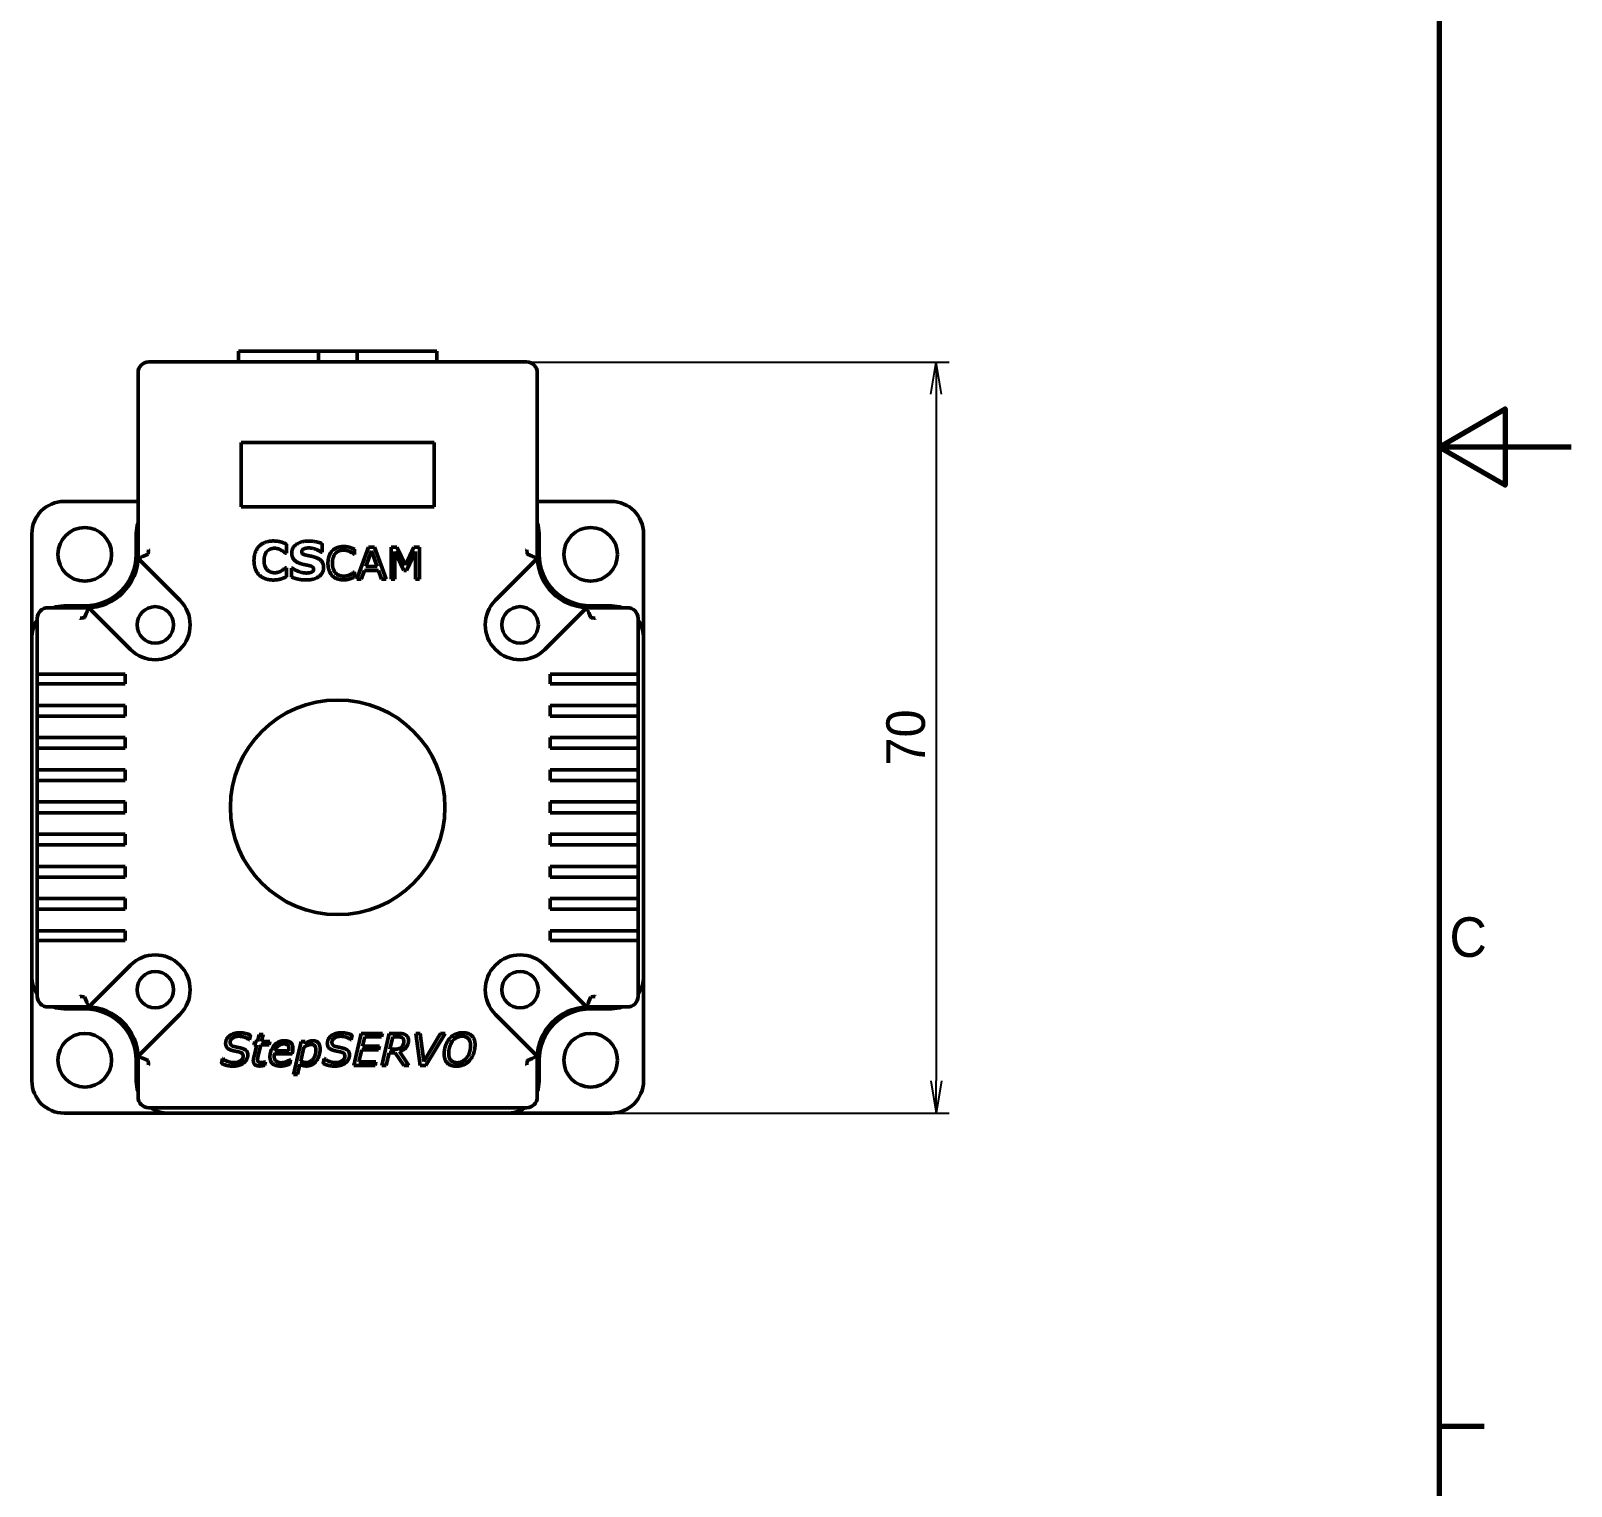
# Model space of a CAD drawing. Header units: millimetres. Extents: x 583 to 1920, y -107 to 363.
# Drawn here: x 955.6 to 1099.2, y 83.5 to 219.1 of the extents above; entities that cross this region are included whole.
import ezdxf

# ---------------------------------------------------------------- set-up
doc = ezdxf.new("R2010")
doc.units = ezdxf.units.MM
doc.header["$LTSCALE"] = 1.2
doc.layers.add('경계(ISO)', color=7, linetype='Continuous', lineweight=70)
doc.layers.add('외형선(ISO)', color=7, linetype='Continuous', lineweight=50)
doc.layers.add('치수(ISO)', color=1, linetype='Continuous', lineweight=25, true_color=0xff0000)
doc.styles.add('레이블 문자 (JIS)', font='')
doc.styles.get('레이블 문자 (JIS)').set_extended_font_data('Gulim')
doc.dimstyles.new('복사 대상기본값 (JIS)', dxfattribs={"dimscale": 1.2, "dimtxt": 3, "dimasz": 2.5, "dimexe": 1, "dimexo": 0, "dimgap": 0.8, "dimtad": 1, "dimdsep": 46, "dimtxsty": '레이블 문자 (JIS)', "dimblk": 'OPEN', "dimcen": 0.09, "dimdle": 10, "dimclrd": 256, "dimclre": 256, "dimclrt": 256, "dimadec": 0, "dimazin": 2, "dimtfac": 0.833333, "dimtmove": 0, "dimatfit": 3, "dimldrblk": 'OPEN', "dimfxl": 1, "dimtolj": 1, "dimtzin": 0, "dimlwd": -1, "dimlwe": -1, "dimarcsym": 0})

# ---------------------------------------------------------------- blocks, each defined once
blk = doc.blocks.new('_Open')
at = {"color": 0, "linetype": 'ByBlock', "lineweight": -2}
for p, q in [((-1, 0.167), (0, 0)), ((-1, -0.167), (0, 0)), ((0, 0), (-1, 0))]:
    blk.add_line(p, q, dxfattribs=at)
blk = doc.blocks.new('*D19')
at = {"layer": 'Defpoints', "color": 0}
for p in [(1001.83, 188.21), (1009.73, 118.21), (1040, 118.21)]:
    blk.add_point(p, dxfattribs=at)
at = {"layer": '치수(ISO)', "color": 0}
for p, q in [((1001.83, 188.21), (1041.2, 188.21)), ((1040, 185.21), (1040, 121.21)), ((1009.73, 118.21), (1041.2, 118.21))]:
    blk.add_line(p, q, dxfattribs=at)
at = {"layer": '치수(ISO)', "color": 0, "linetype": 'ByBlock', "xscale": 3, "yscale": 3, "zscale": 3}
for p, rotation in [((1040, 188.21), 90), ((1040, 118.21), 270)]:
    blk.add_blockref('_Open', p, dxfattribs=dict(at, rotation=rotation))
at = {"layer": '치수(ISO)', "color": 0, "insert": (1035.35, 153.22), "char_height": 3.6, "attachment_point": 2, "rotation": 90, "style": '레이블 문자 (JIS)'}
blk.add_mtext('\\A1;70', dxfattribs=at)
blk = doc.blocks.new('경계 Default Border')
at = {"layer": '경계(ISO)'}
blk.add_line((410, 74.25), (413.4, 74.25), dxfattribs=at)
at = {"layer": '경계(ISO)', "flags": 128}
for points in [[(10, 10), (10, 287), (410, 287), (410, 10), (10, 10)], [(420, 148.5), (410, 148.5), (415, 151.39), (415, 145.61), (410, 148.5)]]:
    blk.add_lwpolyline(points, dxfattribs=at)
at = {"layer": '경계(ISO)', "insert": (410.77, 109.8), "char_height": 3, "attachment_point": 7, "style": '레이블 문자 (JIS)'}
blk.add_mtext('C', dxfattribs=at)

msp = doc.modelspace()

# ---------------------------------------------------------------- linework, layer by layer
at = {"layer": '외형선(ISO)', "color": 0}
for p, q in [((1001.8269, 188.2129), (966.6269, 188.2129)), ((974.9769, 188.2129), (974.9769, 189.2129)), ((974.9769, 189.2129), (974.9769, 188.2129)), ((982.4241, 189.2129), (974.9769, 189.2129)), ((982.4241, 188.2129), (982.4241, 189.2129)), ((986.0296, 189.2129), (982.4241, 189.2129)), ((986.0296, 189.2129), (986.0296, 188.2129)), ((993.4769, 189.2129), (986.0296, 189.2129)), ((993.4769, 188.2129), (993.4769, 189.2129)), ((993.4769, 188.2129), (993.4769, 189.2129)), ((965.6269, 187.2129), (965.6269, 170.3234)), ((1002.8269, 170.1129), (1002.8269, 187.2129)), ((975.2269, 174.7129), (975.2269, 180.7129)), ((975.2269, 180.7129), (993.2269, 180.7129)), ((993.2269, 180.7129), (993.2269, 174.7129)), ((958.7269, 175.2129), (965.6269, 175.2129)), ((1002.8269, 175.2129), (1009.7269, 175.2129)), ((993.2269, 174.7129), (975.2269, 174.7129)), ((955.7269, 162.4829), (955.7269, 172.2129)), ((965.4569, 172.2129), (965.4569, 170.2829)), ((979.4505, 171.2401), (979.4505, 170.3915)), ((982.7763, 171.2915), (982.7763, 170.4858)), ((986.0216, 167.9629), (987.1138, 170.9629)), ((987.1138, 170.9629), (987.6477, 170.9629)), ((987.6477, 170.9629), (988.7399, 167.9629)), ((989.1954, 167.9629), (989.1954, 170.9629)), ((989.1954, 170.9629), (989.7391, 170.9629)), ((989.7391, 170.9629), (990.5375, 169.2927)), ((990.5375, 169.2927), (991.3114, 170.9629)), ((991.3114, 170.9629), (991.8648, 170.9629)), ((991.8648, 170.9629), (991.8648, 167.9629)), ((1002.9969, 170.2829), (1002.9969, 172.2129)), ((1012.7269, 172.2129), (1012.7269, 162.4829)), ((965.6269, 170.3234), (965.6269, 170.1129)), ((965.9198, 169.6163), (969.525, 166.011)), ((966.1189, 170.1129), (966.5521, 170.2924)), ((966.6269, 170.6769), (966.6003, 170.7035)), ((979.4505, 170.3915), (979.3477, 170.3915)), ((982.7763, 170.4858), (982.6791, 170.4858)), ((985.8085, 170.2797), (985.7791, 170.2797)), ((985.8085, 170.7523), (985.8085, 170.2797)), ((987.3709, 170.6152), (986.842, 169.1409)), ((987.8975, 169.1409), (987.3709, 170.6152)), ((990.3954, 168.7883), (989.5677, 170.5466)), ((989.5677, 170.5466), (989.5677, 167.9629)), ((991.4656, 170.5466), (990.633, 168.7883)), ((991.4656, 167.9629), (991.4656, 170.5466)), ((998.9288, 166.011), (1002.831, 169.9133)), ((1001.8269, 170.6769), (1001.8534, 170.7035)), ((1001.9017, 170.2924), (1002.3348, 170.1129)), ((979.3563, 169.0315), (979.4505, 169.0315)), ((979.4505, 169.0315), (979.4505, 168.1944)), ((979.9248, 168.1715), (979.9248, 169.0087)), ((979.9248, 169.0087), (980.0248, 169.0087)), ((985.7791, 168.6487), (985.8085, 168.6487)), ((985.8085, 168.6487), (985.8085, 168.1809)), ((986.4256, 167.9629), (986.0216, 167.9629)), ((986.7171, 168.7956), (986.4256, 167.9629)), ((988.0224, 168.7956), (986.7171, 168.7956)), ((986.842, 169.1409), (987.8975, 169.1409)), ((988.3163, 167.9629), (988.0224, 168.7956)), ((988.7399, 167.9629), (988.3163, 167.9629)), ((989.5677, 167.9629), (989.1954, 167.9629)), ((990.633, 168.7883), (990.3954, 168.7883)), ((991.8648, 167.9629), (991.4656, 167.9629)), ((960.6165, 165.3129), (957.2269, 165.3129)), ((960.6569, 165.4829), (958.7269, 165.4829)), ((960.8269, 165.3129), (960.6165, 165.3129)), ((960.8269, 165.2906), (960.8269, 165.2906)), ((1007.4272, 165.3171), (1003.525, 161.4149)), ((1011.2269, 165.3129), (1007.6269, 165.3129)), ((1009.7269, 165.4829), (1007.7969, 165.4829)), ((956.2269, 164.3129), (956.2269, 159.1129)), ((960.2363, 164.3395), (960.2629, 164.3129)), ((960.6474, 164.3877), (960.8269, 164.8209)), ((964.9288, 161.4149), (961.3236, 165.0201)), ((1007.6269, 164.8209), (1007.8063, 164.3877)), ((1008.2174, 164.3395), (1008.1908, 164.3129)), ((1012.2269, 159.1129), (1012.2269, 164.3129)), ((955.7269, 162.4829), (955.7269, 130.9429)), ((1012.7269, 130.9429), (1012.7269, 162.4829)), ((956.2269, 158.2129), (956.2269, 159.1129)), ((957.2269, 159.1129), (956.2269, 159.1129)), ((956.2269, 158.2129), (956.2269, 156.2129)), ((956.2269, 158.2129), (957.2269, 158.2129)), ((957.2269, 159.1129), (964.4269, 159.1129)), ((964.4269, 158.2129), (957.2269, 158.2129)), ((964.4269, 159.1129), (964.4269, 158.2129)), ((1004.0269, 158.2129), (1004.0269, 159.1129)), ((1004.0269, 159.1129), (1011.2269, 159.1129)), ((1004.0269, 158.2129), (1011.2269, 158.2129)), ((1012.2269, 159.1129), (1011.2269, 159.1129)), ((1011.2269, 158.2129), (1012.2269, 158.2129)), ((1012.2269, 159.1129), (1012.2269, 158.2129)), ((1012.2269, 156.2129), (1012.2269, 158.2129)), ((956.2269, 155.2129), (956.2269, 156.2129)), ((957.2269, 156.2129), (956.2269, 156.2129)), ((956.2269, 155.2129), (956.2269, 153.2129)), ((956.2269, 155.2129), (957.2269, 155.2129)), ((964.4269, 156.2129), (957.2269, 156.2129)), ((964.4269, 155.2129), (957.2269, 155.2129)), ((964.4269, 156.2129), (964.4269, 155.2129)), ((1004.0269, 155.2129), (1004.0269, 156.2129)), ((1004.0269, 156.2129), (1011.2269, 156.2129)), ((1004.0269, 155.2129), (1011.2269, 155.2129)), ((1012.2269, 156.2129), (1011.2269, 156.2129)), ((1011.2269, 155.2129), (1012.2269, 155.2129)), ((1012.2269, 156.2129), (1012.2269, 155.2129)), ((1012.2269, 153.2129), (1012.2269, 155.2129)), ((956.2269, 152.2129), (956.2269, 153.2129)), ((957.2269, 153.2129), (956.2269, 153.2129)), ((956.2269, 152.2129), (956.2269, 150.2129)), ((956.2269, 152.2129), (957.2269, 152.2129)), ((964.4269, 153.2129), (957.2269, 153.2129)), ((964.4269, 152.2129), (957.2269, 152.2129)), ((964.4269, 153.2129), (964.4269, 152.2129)), ((1004.0269, 152.2129), (1004.0269, 153.2129)), ((1004.0269, 153.2129), (1011.2269, 153.2129)), ((1004.0269, 152.2129), (1011.2269, 152.2129)), ((1012.2269, 153.2129), (1011.2269, 153.2129)), ((1011.2269, 152.2129), (1012.2269, 152.2129)), ((1012.2269, 153.2129), (1012.2269, 152.2129)), ((1012.2269, 150.2129), (1012.2269, 152.2129)), ((956.2269, 149.2129), (956.2269, 150.2129)), ((957.2269, 150.2129), (956.2269, 150.2129)), ((964.4269, 150.2129), (957.2269, 150.2129)), ((964.4269, 150.2129), (964.4269, 149.2129)), ((1004.0269, 149.2129), (1004.0269, 150.2129)), ((1004.0269, 150.2129), (1011.2269, 150.2129)), ((1012.2269, 150.2129), (1011.2269, 150.2129)), ((1012.2269, 150.2129), (1012.2269, 149.2129)), ((956.2269, 149.2129), (956.2269, 147.2129)), ((956.2269, 149.2129), (957.2269, 149.2129)), ((964.4269, 149.2129), (957.2269, 149.2129)), ((1004.0269, 149.2129), (1011.2269, 149.2129)), ((1011.2269, 149.2129), (1012.2269, 149.2129)), ((1012.2269, 147.2129), (1012.2269, 149.2129)), ((956.2269, 146.2129), (956.2269, 147.2129)), ((957.2269, 147.2129), (956.2269, 147.2129)), ((964.4269, 147.2129), (957.2269, 147.2129)), ((964.4269, 147.2129), (964.4269, 146.2129)), ((1004.0269, 146.2129), (1004.0269, 147.2129)), ((1004.0269, 147.2129), (1011.2269, 147.2129)), ((1012.2269, 147.2129), (1011.2269, 147.2129)), ((1012.2269, 147.2129), (1012.2269, 146.2129)), ((956.2269, 146.2129), (956.2269, 144.2129)), ((956.2269, 146.2129), (957.2269, 146.2129)), ((964.4269, 146.2129), (957.2269, 146.2129)), ((1004.0269, 146.2129), (1011.2269, 146.2129)), ((1011.2269, 146.2129), (1012.2269, 146.2129)), ((1012.2269, 144.2129), (1012.2269, 146.2129)), ((956.2269, 143.2129), (956.2269, 144.2129)), ((957.2269, 144.2129), (956.2269, 144.2129)), ((964.4269, 144.2129), (957.2269, 144.2129)), ((964.4269, 144.2129), (964.4269, 143.2129)), ((1004.0269, 143.2129), (1004.0269, 144.2129)), ((1004.0269, 144.2129), (1011.2269, 144.2129)), ((1012.2269, 144.2129), (1011.2269, 144.2129)), ((1012.2269, 144.2129), (1012.2269, 143.2129)), ((956.2269, 143.2129), (957.2269, 143.2129)), ((956.2269, 143.2129), (956.2269, 141.2129)), ((964.4269, 143.2129), (957.2269, 143.2129)), ((1004.0269, 143.2129), (1011.2269, 143.2129)), ((1011.2269, 143.2129), (1012.2269, 143.2129)), ((1012.2269, 141.2129), (1012.2269, 143.2129)), ((956.2269, 140.2129), (956.2269, 141.2129)), ((957.2269, 141.2129), (956.2269, 141.2129)), ((964.4269, 141.2129), (957.2269, 141.2129)), ((964.4269, 141.2129), (964.4269, 140.2129)), ((1004.0269, 140.2129), (1004.0269, 141.2129)), ((1004.0269, 141.2129), (1011.2269, 141.2129)), ((1012.2269, 141.2129), (1011.2269, 141.2129)), ((1012.2269, 141.2129), (1012.2269, 140.2129)), ((956.2269, 140.2129), (957.2269, 140.2129)), ((956.2269, 140.2129), (956.2269, 138.2129)), ((964.4269, 140.2129), (957.2269, 140.2129)), ((1004.0269, 140.2129), (1011.2269, 140.2129)), ((1011.2269, 140.2129), (1012.2269, 140.2129)), ((1012.2269, 138.2129), (1012.2269, 140.2129)), ((956.2269, 137.2129), (956.2269, 138.2129)), ((957.2269, 138.2129), (956.2269, 138.2129)), ((964.4269, 138.2129), (957.2269, 138.2129)), ((964.4269, 138.2129), (964.4269, 137.2129)), ((1004.0269, 137.2129), (1004.0269, 138.2129)), ((1004.0269, 138.2129), (1011.2269, 138.2129)), ((1012.2269, 138.2129), (1011.2269, 138.2129)), ((1012.2269, 138.2129), (1012.2269, 137.2129)), ((956.2269, 137.2129), (957.2269, 137.2129)), ((956.2269, 137.2129), (956.2269, 135.2129)), ((964.4269, 137.2129), (957.2269, 137.2129)), ((1004.0269, 137.2129), (1011.2269, 137.2129)), ((1011.2269, 137.2129), (1012.2269, 137.2129)), ((1012.2269, 135.2129), (1012.2269, 137.2129)), ((956.2269, 134.3129), (956.2269, 135.2129)), ((957.2269, 135.2129), (956.2269, 135.2129)), ((964.4269, 135.2129), (957.2269, 135.2129)), ((964.4269, 135.2129), (964.4269, 134.3129)), ((1004.0269, 134.3129), (1004.0269, 135.2129)), ((1004.0269, 135.2129), (1011.2269, 135.2129)), ((1012.2269, 135.2129), (1011.2269, 135.2129)), ((1012.2269, 135.2129), (1012.2269, 134.3129)), ((956.2269, 134.3129), (956.2269, 129.1129)), ((956.2269, 134.3129), (957.2269, 134.3129)), ((964.4269, 134.3129), (957.2269, 134.3129)), ((1011.2269, 134.3129), (1004.0269, 134.3129)), ((1011.2269, 134.3129), (1012.2269, 134.3129)), ((1012.2269, 129.1129), (1012.2269, 134.3129)), ((955.7269, 121.2129), (955.7269, 130.9429)), ((961.3236, 128.4058), (964.9288, 132.011)), ((1003.525, 132.011), (1007.4272, 128.1088)), ((1012.7269, 130.9429), (1012.7269, 121.2129)), ((957.2269, 128.1129), (960.6165, 128.1129)), ((958.7269, 127.9429), (960.6569, 127.9429)), ((960.2363, 129.0864), (960.2629, 129.1129)), ((960.6165, 128.1129), (960.8269, 128.1129)), ((960.8269, 128.605), (960.6474, 129.0382)), ((1007.8063, 129.0382), (1007.6269, 128.605)), ((1007.6269, 128.1129), (1011.2269, 128.1129)), ((1007.7969, 127.9429), (1009.7269, 127.9429)), ((1008.2174, 129.0864), (1008.1908, 129.1129)), ((969.525, 127.4149), (965.9198, 123.8096)), ((1002.534, 123.8096), (998.9288, 127.4149)), ((976.0102, 125.0542), (975.9808, 125.0542)), ((976.1008, 125.4827), (976.0102, 125.0542)), ((976.4241, 124.5938), (976.4927, 124.8999)), ((976.4927, 124.8999), (976.7498, 124.8999)), ((976.7498, 124.8999), (976.8992, 125.5464)), ((976.8992, 125.5464), (977.2788, 125.5464)), ((977.2788, 125.5464), (977.1294, 124.8999)), ((977.1294, 124.8999), (977.9106, 124.8999)), ((977.9106, 124.8999), (977.842, 124.5938)), ((980.1147, 121.8191), (980.8273, 124.8999)), ((980.8273, 124.8999), (981.2045, 124.8999)), ((981.2045, 124.8999), (981.1506, 124.6648)), ((985.4878, 125.0542), (985.4584, 125.0542)), ((985.5784, 125.4827), (985.4878, 125.0542)), ((985.7278, 122.6493), (986.4208, 125.6493)), ((986.4208, 125.6493), (988.3947, 125.6493)), ((986.7416, 125.3113), (986.5457, 124.4615)), ((988.3163, 125.3113), (986.7416, 125.3113)), ((988.3947, 125.6493), (988.3163, 125.3113)), ((988.3359, 122.6493), (989.029, 125.6493)), ((989.029, 125.6493), (989.8445, 125.6493)), ((989.3547, 125.3211), (989.0902, 124.1676)), ((989.8053, 125.3211), (989.3547, 125.3211)), ((991.9114, 122.6493), (991.5122, 125.6493)), ((991.5122, 125.6493), (991.9261, 125.6493)), ((991.9261, 125.6493), (992.2592, 123.0117)), ((992.2592, 123.0117), (993.8069, 125.6493)), ((994.2282, 125.6493), (992.4429, 122.6493)), ((993.8069, 125.6493), (994.2282, 125.6493)), ((976.3996, 123.384), (976.6788, 124.5938)), ((976.6788, 124.5938), (976.4241, 124.5938)), ((977.0584, 124.5938), (976.8159, 123.5554)), ((977.842, 124.5938), (977.0584, 124.5938)), ((979.9873, 123.7415), (978.3269, 123.7415)), ((978.3808, 124.0207), (979.6714, 124.0207)), ((981.0771, 124.3464), (980.7833, 123.0705)), ((986.4673, 124.1236), (986.2053, 122.9872)), ((988.0445, 124.1236), (986.4673, 124.1236)), ((986.5457, 124.4615), (988.1229, 124.4615)), ((988.1229, 124.4615), (988.0445, 124.1236)), ((989.0167, 123.8493), (988.74, 122.6493)), ((989.5873, 123.8493), (989.0167, 123.8493)), ((989.0902, 124.1676), (989.5114, 124.1676)), ((990.3759, 122.6493), (989.5873, 123.8493)), ((989.9792, 123.9448), (990.8437, 122.6493)), ((965.4569, 123.1429), (965.4569, 121.2129)), ((965.6269, 123.3129), (965.6269, 123.1025)), ((965.6269, 123.1025), (965.6269, 119.7129)), ((966.5521, 123.1335), (966.1189, 123.3129)), ((966.6269, 122.749), (966.6003, 122.7224)), ((973.3922, 122.8452), (973.4902, 123.3032)), ((973.4902, 123.3032), (973.5171, 123.3032)), ((977.4869, 122.9946), (977.4159, 122.6689)), ((977.4673, 122.9946), (977.4869, 122.9946)), ((979.8453, 123.1954), (979.762, 122.7864)), ((979.8233, 123.1954), (979.8453, 123.1954)), ((980.7122, 122.7668), (980.4943, 121.8191)), ((982.8698, 122.8452), (982.9678, 123.3032)), ((982.9678, 123.3032), (982.9947, 123.3032)), ((987.7041, 122.6493), (985.7278, 122.6493)), ((986.2053, 122.9872), (987.7824, 122.9872)), ((987.7824, 122.9872), (987.7041, 122.6493)), ((988.74, 122.6493), (988.3359, 122.6493)), ((990.8437, 122.6493), (990.3759, 122.6493)), ((992.4429, 122.6493), (991.9114, 122.6493)), ((1001.8269, 122.749), (1001.8534, 122.7224)), ((1002.3348, 123.3129), (1001.9017, 123.1335)), ((1002.8269, 123.1025), (1002.8269, 123.3129)), ((1002.8269, 119.7129), (1002.8269, 123.1025)), ((1002.9969, 121.2129), (1002.9969, 123.1429)), ((980.4943, 121.8191), (980.1147, 121.8191)), ((968.4569, 118.2129), (958.7269, 118.2129)), ((966.6269, 118.7129), (1001.8269, 118.7129)), ((968.4569, 118.2129), (999.9969, 118.2129)), ((1009.7269, 118.2129), (999.9969, 118.2129))]:
    msp.add_line(p, q, dxfattribs=at)
for centre, radius in [((960.6569, 170.2829), 2.5), ((1007.7969, 170.2829), 2.5), ((967.2269, 163.7129), 1.7), ((1001.2269, 163.7129), 1.7), ((984.2269, 146.7129), 10), ((967.2269, 129.7129), 1.7), ((1001.2269, 129.7129), 1.7), ((960.6569, 123.1429), 2.5), ((1007.7969, 123.1429), 2.5)]:
    msp.add_circle(centre, radius, dxfattribs=at)
for centre, radius, start, end in [((966.6269, 187.2129), 1, 90, 180), ((1001.8269, 187.2129), 1, 0, 90), ((958.7269, 172.2129), 3, 90, 180), ((1009.7269, 172.2129), 3, 0, 90), ((968.4569, 172.2129), 3, 160.6191, 180), ((999.9969, 172.2129), 3, 0, 19.3809), ((960.6569, 170.2829), 4.8, 270, 0), ((960.8269, 170.1129), 4.8, 270, 0), ((966.6269, 170.3234), 1, 180, 192.146242), ((966.6269, 170.3234), 1, 202.281411, 225), ((959.6269, 171.3129), 7, 352.383198, 355.005201), ((1008.8269, 171.3129), 7, 184.994799, 187.616802), ((1007.6269, 170.1129), 4.8, 180, 182.383857), ((1007.6269, 170.1129), 4.8, 182.383857, 267.616143), ((1007.7969, 170.2829), 4.8, 180, 270), ((957.2269, 164.3129), 1, 90, 180), ((958.7269, 162.4829), 3, 90, 109.3809), ((960.6165, 164.3129), 1, 77.854194, 90), ((960.6165, 164.3129), 1, 45, 67.718589), ((967.2269, 163.7129), 3.25, 225, 45), ((1001.2269, 163.7129), 3.25, 135, 315), ((1007.6269, 170.1129), 4.8, 267.616143, 270), ((1009.7269, 162.4829), 3, 70.6191, 90), ((1011.2269, 164.3129), 1, 0, 90), ((958.7269, 162.4829), 3, 146.44269, 180), ((959.6269, 171.3129), 7, 274.994799, 277.616802), ((1008.8269, 171.3129), 7, 262.383198, 265.005201), ((1009.7269, 162.4829), 3, 0, 33.55731), ((967.2269, 129.7129), 3.25, 315, 135), ((1001.2269, 129.7129), 3.25, 45, 225), ((958.7269, 130.9429), 3, 180, 213.55731), ((1009.7269, 130.9429), 3, 326.44269, 0), ((957.2269, 129.1129), 1, 180, 270), ((958.7269, 130.9429), 3, 250.6191, 270), ((959.6269, 122.1129), 7, 82.383198, 85.005201), ((960.6165, 129.1129), 1, 270, 282.146242), ((960.6569, 123.1429), 4.8, 0, 90), ((960.8269, 123.3129), 4.8, 0, 90), ((960.6165, 129.1129), 1, 292.281411, 315), ((1007.6269, 123.3129), 4.8, 92.383857, 180), ((1007.7969, 123.1429), 4.8, 90, 180), ((1007.6269, 123.3129), 4.8, 90, 92.383857), ((1008.8269, 122.1129), 7, 94.994799, 97.616802), ((1009.7269, 130.9429), 3, 270, 289.3809), ((1011.2269, 129.1129), 1, 270, 0), ((966.6269, 123.1025), 1, 135, 157.718589), ((1001.8269, 123.1025), 1, 22.281411, 45), ((966.6269, 123.1025), 1, 167.853758, 180), ((959.6269, 122.1129), 7, 4.994799, 7.616802), ((1008.8269, 122.1129), 7, 172.383198, 175.005201), ((1001.8269, 123.1025), 1, 0, 12.146242), ((958.7269, 121.2129), 3, 180, 270), ((968.4569, 121.2129), 3, 180, 199.3809), ((999.9969, 121.2129), 3, 340.6191, 0), ((1009.7269, 121.2129), 3, 270, 0), ((966.6269, 119.7129), 1, 180, 270), ((1001.8269, 119.7129), 1, 270, 0), ((968.4569, 121.2129), 3, 236.44269, 270), ((999.9969, 121.2129), 3, 270, 303.55731)]:
    msp.add_arc(centre, radius, start, end, dxfattribs=at)
for points, degree in [([(976.4277, 169.7087), (976.4277, 170.1258), (976.6763, 170.8029), (976.9134, 171.0458)], 2), ([(976.9134, 171.0458), (977.142, 171.2772), (977.8163, 171.5315), (978.2163, 171.5315)], 2), ([(978.3534, 170.8544), (978.1648, 170.8544), (977.8191, 170.7344), (977.6763, 170.5972)], 2), ([(978.2163, 171.5315), (978.4363, 171.5315), (978.7905, 171.4829), (978.942, 171.4429)], 2), ([(978.9563, 170.6772), (978.8248, 170.7515), (978.5248, 170.8544), (978.3534, 170.8544)], 2), ([(978.942, 171.4429), (979.0991, 171.3972), (979.3534, 171.2858), (979.4505, 171.2401)], 2), ([(979.9448, 170.4201), (979.9448, 170.9087), (980.822, 171.5258), (981.5105, 171.5258)], 2), ([(981.5363, 170.8829), (981.422, 170.8829), (981.1991, 170.8515), (981.0963, 170.8087)], 2), ([(981.5105, 171.5258), (981.8563, 171.5258), (982.5305, 171.3915), (982.7763, 171.2915)], 2), ([(982.6791, 170.4858), (982.4677, 170.6544), (981.8563, 170.8829), (981.5363, 170.8829)], 2), ([(983.7269, 170.6152), (983.9179, 170.8111), (984.4616, 171.0168), (984.7922, 171.0168)], 2), ([(984.7922, 171.0168), (985.0322, 171.0168), (985.5146, 170.8993), (985.8085, 170.7523)], 2), ([(966.5651, 170.3851), (966.561, 170.3546), (966.5567, 170.3236), (966.5521, 170.2924)], 3), ([(976.9248, 168.3515), (976.6877, 168.5801), (976.4277, 169.2629), (976.4277, 169.7087)], 2), ([(977.6763, 170.5972), (977.5363, 170.4629), (977.3648, 170.0201), (977.3648, 169.7058)], 2), ([(977.3648, 169.7058), (977.3648, 169.3772), (977.5505, 168.9372), (977.6905, 168.8115)], 2), ([(979.3477, 170.3915), (979.282, 170.4487), (979.082, 170.6029), (978.9563, 170.6772)], 2), ([(980.7734, 169.4201), (980.3334, 169.5629), (979.9448, 170.0544), (979.9448, 170.4201)], 2), ([(981.6048, 169.2287), (981.4077, 169.2744), (980.9677, 169.3572), (980.7734, 169.4201)], 2), ([(981.0963, 170.8087), (981.0048, 170.7744), (980.8734, 170.6315), (980.8734, 170.5401)], 2), ([(980.8734, 170.5401), (980.8734, 170.4001), (981.0848, 170.2515), (981.3791, 170.1915)], 2), ([(981.3791, 170.1915), (981.5705, 170.1515), (981.9277, 170.0772), (982.1305, 170.0115)], 2), ([(982.1305, 170.0115), (982.5334, 169.8772), (982.9163, 169.4258), (982.9163, 169.0629)], 2), ([(983.3203, 169.4593), (983.3203, 169.8315), (983.5309, 170.4144), (983.7269, 170.6152)], 2), ([(983.7318, 168.2887), (983.5383, 168.4797), (983.3203, 169.0699), (983.3203, 169.4593)], 2), ([(984.0281, 170.3752), (983.8885, 170.2234), (983.7342, 169.7629), (983.7342, 169.4593)], 2), ([(983.7342, 169.4593), (983.7342, 169.1434), (983.9056, 168.6903), (984.0403, 168.5458)], 2), ([(984.7652, 170.6764), (984.5375, 170.6764), (984.1726, 170.5295), (984.0281, 170.3752)], 2), ([(985.7791, 170.2797), (985.5293, 170.4878), (985.042, 170.6764), (984.7652, 170.6764)], 2), ([(1001.9017, 170.2924), (1001.8971, 170.3236), (1001.8927, 170.3546), (1001.8886, 170.3851)], 3), ([(978.2134, 167.8944), (977.822, 167.8944), (977.162, 168.1258), (976.9248, 168.3515)], 2), ([(977.6905, 168.8115), (977.8334, 168.6829), (978.1877, 168.5715), (978.3591, 168.5715)], 2), ([(978.9477, 167.9944), (978.7763, 167.9458), (978.4763, 167.8944), (978.2134, 167.8944)], 2), ([(978.3591, 168.5715), (978.522, 168.5715), (978.8448, 168.6687), (978.982, 168.7544)], 2), ([(979.4505, 168.1944), (979.3191, 168.1372), (979.0791, 168.0344), (978.9477, 167.9944)], 2), ([(978.982, 168.7544), (979.0963, 168.8201), (979.2934, 168.9744), (979.3563, 169.0315)], 2), ([(981.2877, 167.9001), (980.8534, 167.9001), (980.2077, 168.0515), (979.9248, 168.1715)], 2), ([(980.0248, 169.0087), (980.302, 168.7858), (980.9963, 168.5458), (981.3163, 168.5458)], 2), ([(982.9163, 169.0629), (982.9163, 168.5458), (982.0391, 167.9001), (981.2877, 167.9001)], 2), ([(981.3163, 168.5458), (981.3991, 168.5458), (981.6648, 168.5744), (981.7505, 168.6058)], 2), ([(981.9877, 168.9001), (981.9877, 169.0172), (981.7934, 169.1829), (981.6048, 169.2287)], 2), ([(981.7505, 168.6058), (981.8534, 168.6487), (981.9877, 168.7772), (981.9877, 168.9001)], 2), ([(984.7897, 167.9091), (984.4616, 167.9091), (983.9277, 168.0927), (983.7318, 168.2887)], 2), ([(984.0403, 168.5458), (984.1824, 168.3964), (984.5595, 168.2544), (984.7677, 168.2544)], 2), ([(984.7677, 168.2544), (985.0567, 168.2544), (985.5611, 168.4527), (985.7791, 168.6487)], 2), ([(985.3726, 168.0021), (985.2501, 167.9629), (984.9611, 167.9091), (984.7897, 167.9091)], 2), ([(985.8085, 168.1809), (985.6983, 168.1319), (985.5195, 168.0487), (985.3726, 168.0021)], 2), ([(960.6474, 164.3877), (960.6162, 164.3831), (960.5852, 164.3788), (960.5547, 164.3747)], 3), ([(1007.899, 164.3747), (1007.8685, 164.3788), (1007.8375, 164.3831), (1007.8063, 164.3877)], 3), ([(960.5547, 129.0512), (960.5852, 129.0471), (960.6162, 129.0428), (960.6474, 129.0382)], 3), ([(1007.8063, 129.0382), (1007.8375, 129.0428), (1007.8685, 129.0471), (1007.899, 129.0512)], 3), ([(973.7841, 124.704), (973.7841, 125.1325), (974.5114, 125.7032), (975.0869, 125.7032)], 2), ([(975.0159, 125.375), (974.651, 125.375), (974.2127, 125.0517), (974.2127, 124.8044)], 2), ([(975.9808, 125.0542), (975.8388, 125.1864), (975.3098, 125.375), (975.0159, 125.375)], 2), ([(975.0869, 125.7032), (975.4029, 125.7032), (975.9147, 125.5734), (976.1008, 125.4827)], 2), ([(977.9131, 123.4599), (977.9131, 124.0795), (978.6943, 124.9636), (979.2722, 124.9636)], 2), ([(979.2722, 124.9636), (979.6543, 124.9636), (980.0608, 124.5815), (980.0608, 124.2387)], 2), ([(981.1506, 124.6648), (981.3367, 124.7946), (981.7016, 124.9636), (981.9196, 124.9636)], 2), ([(981.9196, 124.9636), (982.2478, 124.9636), (982.5931, 124.557), (982.5931, 124.1897)], 2), ([(983.2616, 124.704), (983.2616, 125.1325), (983.989, 125.7032), (984.5645, 125.7032)], 2), ([(984.4935, 125.375), (984.1286, 125.375), (983.6902, 125.0517), (983.6902, 124.8044)], 2), ([(985.4584, 125.0542), (985.3163, 125.1864), (984.7873, 125.375), (984.4935, 125.375)], 2), ([(984.5645, 125.7032), (984.8804, 125.7032), (985.3922, 125.5734), (985.5784, 125.4827)], 2), ([(990.2657, 125.2109), (990.1873, 125.2721), (989.9669, 125.3211), (989.8053, 125.3211)], 2), ([(989.8445, 125.6493), (990.1188, 125.6493), (990.4616, 125.5783), (990.5865, 125.4852)], 2), ([(990.829, 124.9954), (990.829, 124.6207), (990.3612, 124.055), (989.9792, 123.9448)], 2), ([(990.1163, 124.3293), (990.2486, 124.4321), (990.3955, 124.7334), (990.3955, 124.9048)], 2), ([(990.3955, 124.9048), (990.3955, 125.0125), (990.3318, 125.1595), (990.2657, 125.2109)], 2), ([(990.5865, 125.4852), (990.6992, 125.4044), (990.829, 125.1693), (990.829, 124.9954)], 2), ([(994.1498, 123.7121), (994.1498, 124.1236), (994.3922, 124.8387), (994.62, 125.1178)], 2), ([(994.9065, 124.895), (994.7449, 124.6721), (994.571, 124.0868), (994.571, 123.7758)], 2), ([(994.62, 125.1178), (994.8404, 125.3872), (995.4967, 125.7129), (995.8861, 125.7129)], 2), ([(995.8249, 125.3848), (995.5359, 125.3848), (995.0731, 125.1203), (994.9065, 124.895)], 2), ([(996.6086, 124.5325), (996.6086, 124.944), (996.1947, 125.3848), (995.8249, 125.3848)], 2), ([(995.8861, 125.7129), (996.42, 125.7129), (997.0298, 125.1301), (997.0298, 124.5889)], 2), ([(974.4478, 124.0378), (974.1318, 124.1089), (973.7841, 124.4493), (973.7841, 124.704)], 2), ([(974.2127, 124.8044), (974.2127, 124.6721), (974.3694, 124.4713), (974.5727, 124.4199)], 2), ([(975.1016, 123.8958), (974.9718, 123.9325), (974.6094, 123.9987), (974.4478, 124.0378)], 2), ([(974.5359, 122.9236), (974.9645, 122.9236), (975.4224, 123.264), (975.4224, 123.5285)], 2), ([(974.5727, 124.4199), (974.7, 124.3905), (975.1286, 124.3023), (975.2731, 124.2656)], 2), ([(975.4224, 123.5285), (975.4224, 123.6681), (975.2584, 123.8517), (975.1016, 123.8958)], 2), ([(975.2731, 124.2656), (975.5596, 124.1872), (975.8559, 123.8762), (975.8559, 123.6411)], 2), ([(975.8559, 123.6411), (975.8559, 123.4427), (975.6624, 123.0534), (975.4886, 122.9138)], 2), ([(976.8159, 123.5554), (976.7963, 123.477), (976.7645, 123.2713), (976.7645, 123.2125)], 2), ([(978.9122, 122.5978), (978.4445, 122.5978), (977.9131, 123.0362), (977.9131, 123.4599)], 2), ([(978.3269, 123.7415), (978.3147, 123.6827), (978.3049, 123.5701), (978.3049, 123.5211)], 2), ([(978.3049, 123.5211), (978.3049, 123.237), (978.6527, 122.9138), (978.971, 122.9138)], 2), ([(979.1914, 124.6648), (978.9049, 124.6648), (978.4616, 124.3097), (978.3808, 124.0207)], 2), ([(979.6886, 124.2068), (979.6886, 124.4223), (979.4535, 124.6648), (979.1914, 124.6648)], 2), ([(979.6714, 124.0207), (979.6812, 124.0795), (979.6886, 124.1603), (979.6886, 124.2068)], 2), ([(980.0608, 124.2387), (980.0608, 124.1774), (980.0265, 123.9154), (979.9873, 123.7415)], 2), ([(981.758, 124.6158), (981.5914, 124.6158), (981.2314, 124.4517), (981.0771, 124.3464)], 2), ([(982.1963, 124.1162), (982.1963, 124.3562), (981.9882, 124.6158), (981.758, 124.6158)], 2), ([(981.9686, 123.2934), (982.0837, 123.4623), (982.1963, 123.8787), (982.1963, 124.1162)], 2), ([(982.5931, 124.1897), (982.5931, 123.8542), (982.3849, 123.2664), (982.2135, 123.0607)], 2), ([(983.9253, 124.0378), (983.6094, 124.1089), (983.2616, 124.4493), (983.2616, 124.704)], 2), ([(983.6902, 124.8044), (983.6902, 124.6721), (983.8469, 124.4713), (984.0502, 124.4199)], 2), ([(984.5792, 123.8958), (984.4494, 123.9325), (984.0869, 123.9987), (983.9253, 124.0378)], 2), ([(984.0135, 122.9236), (984.442, 122.9236), (984.9, 123.264), (984.9, 123.5285)], 2), ([(984.0502, 124.4199), (984.1776, 124.3905), (984.6061, 124.3023), (984.7506, 124.2656)], 2), ([(984.9, 123.5285), (984.9, 123.6681), (984.7359, 123.8517), (984.5792, 123.8958)], 2), ([(984.7506, 124.2656), (985.0371, 124.1872), (985.3335, 123.8762), (985.3335, 123.6411)], 2), ([(985.3335, 123.6411), (985.3335, 123.4427), (985.14, 123.0534), (984.9661, 122.9138)], 2), ([(989.5114, 124.1676), (989.7073, 124.1676), (989.9988, 124.2411), (990.1163, 124.3293)], 2), ([(995.291, 122.5856), (994.7547, 122.5856), (994.1498, 123.1734), (994.1498, 123.7121)], 2), ([(994.571, 123.7758), (994.571, 123.3595), (994.9849, 122.9138), (995.3571, 122.9138)], 2), ([(996.2657, 123.3938), (996.4347, 123.624), (996.6086, 124.1897), (996.6086, 124.5325)], 2), ([(997.0298, 124.5889), (997.0298, 124.197), (996.7947, 123.4697), (996.5694, 123.1954)], 2), ([(966.5521, 123.1335), (966.5567, 123.1023), (966.561, 123.0713), (966.5651, 123.0408)], 3), ([(974.4673, 122.5954), (974.1735, 122.5954), (973.6469, 122.7178), (973.3922, 122.8452)], 2), ([(973.5171, 123.3032), (973.7106, 123.1195), (974.2739, 122.9236), (974.5359, 122.9236)], 2), ([(975.4886, 122.9138), (975.3024, 122.7644), (974.8053, 122.5954), (974.4673, 122.5954)], 2), ([(976.3653, 123.1121), (976.3653, 123.1783), (976.3824, 123.3032), (976.3996, 123.384)], 2), ([(976.9482, 122.6052), (976.669, 122.6052), (976.3653, 122.8501), (976.3653, 123.1121)], 2), ([(976.7645, 123.2125), (976.7645, 123.0656), (976.9139, 122.9211), (977.1147, 122.9211)], 2), ([(977.4159, 122.6689), (977.3033, 122.6419), (977.0461, 122.6052), (976.9482, 122.6052)], 2), ([(977.1147, 122.9211), (977.198, 122.9211), (977.4257, 122.9774), (977.4673, 122.9946)], 2), ([(979.3751, 122.6591), (979.2502, 122.6297), (979.0567, 122.5978), (978.9122, 122.5978)], 2), ([(978.971, 122.9138), (979.1939, 122.9138), (979.6641, 123.0876), (979.8233, 123.1954)], 2), ([(979.762, 122.7864), (979.6616, 122.7497), (979.5, 122.6909), (979.3751, 122.6591)], 2), ([(981.322, 122.6052), (981.1408, 122.6052), (980.8371, 122.6885), (980.7122, 122.7668)], 2), ([(980.7833, 123.0705), (980.9131, 122.9995), (981.1506, 122.9309), (981.3196, 122.9309)], 2), ([(981.3196, 122.9309), (981.5278, 122.9309), (981.8608, 123.1317), (981.9686, 123.2934)], 2), ([(982.2135, 123.0607), (982.042, 122.8501), (981.5816, 122.6052), (981.322, 122.6052)], 2), ([(983.9449, 122.5954), (983.651, 122.5954), (983.1245, 122.7178), (982.8698, 122.8452)], 2), ([(982.9947, 123.3032), (983.1882, 123.1195), (983.7514, 122.9236), (984.0135, 122.9236)], 2), ([(984.9661, 122.9138), (984.78, 122.7644), (984.2829, 122.5954), (983.9449, 122.5954)], 2), ([(996.5694, 123.1954), (996.3416, 122.9113), (995.6951, 122.5856), (995.291, 122.5856)], 2), ([(995.3571, 122.9138), (995.6412, 122.9138), (996.1065, 123.1758), (996.2657, 123.3938)], 2), ([(1001.8886, 123.0408), (1001.8927, 123.0713), (1001.8971, 123.1023), (1001.9017, 123.1335)], 3)]:
    msp.add_open_spline(points, degree=degree, dxfattribs=at)
for points, knots in [([(965.7015, 169.9442), (965.6918, 169.9679), (965.683, 169.9919), (965.6649, 170.0482), (965.6562, 170.0804), (965.6492, 170.1129)], [-0.0244444247, -0.0244444247, -0.0244444247, -0.0244444247, -0.0139508047, -0.0139508047, -0.0000008635, -0.0000008635, -0.0000008635, -0.0000008635]), ([(966.1189, 170.1129), (966.0237, 170.0735), (965.937, 170.0382), (965.797, 169.9819), (965.7421, 169.9602), (965.7015, 169.9442)], [-0.1069298508, -0.1069298508, -0.1069298508, -0.1069298508, -0.071810213, -0.071810213, -0.0402422141, -0.0402422141, -0.0402422141, -0.0402422141]), ([(1002.831, 169.9133), (1002.831, 169.9133), (1002.8128, 169.9204), (1002.7435, 169.9476), (1002.6942, 169.967), (1002.5509, 170.0244), (1002.449, 170.0657), (1002.3348, 170.1129)], [-0.106918268, -0.106918268, -0.106918268, -0.106918268, -0.074034505, -0.074034505, -0.042224925, -0.042224925, -0.000014896, -0.000014896, -0.000014896, -0.000014896]), ([(960.8269, 165.2906), (960.8624, 165.2829), (960.8977, 165.2733), (960.9539, 165.2545), (960.9749, 165.2468), (960.9956, 165.2383)], [-0.0304397349, -0.0304397349, -0.0304397349, -0.0304397349, -0.0147135937, -0.0147135937, -0.0052936992, -0.0052936992, -0.0052936992, -0.0052936992]), ([(960.9956, 165.2383), (960.9832, 165.2067), (960.9672, 165.1664), (960.9154, 165.037), (960.8741, 164.9351), (960.8269, 164.8209)], [-0.0668577087, -0.0668577087, -0.0668577087, -0.0668577087, -0.042224925, -0.042224925, -0.0000148963, -0.0000148963, -0.0000148963, -0.0000148963]), ([(1007.6269, 164.8209), (1007.5874, 164.9161), (1007.5522, 165.0028), (1007.492, 165.1524), (1007.4679, 165.2133), (1007.4355, 165.2958), (1007.4272, 165.3171), (1007.4272, 165.3171)], [-0.106929851, -0.106929851, -0.106929851, -0.106929851, -0.071810213, -0.071810213, -0.035687091, -0.035687091, -0.000240296, -0.000240296, -0.000240296, -0.000240296]), ([(960.8269, 128.605), (960.8663, 128.5098), (960.9016, 128.4231), (960.9579, 128.2831), (960.9796, 128.2282), (960.9956, 128.1876)], [-0.1069298508, -0.1069298508, -0.1069298508, -0.1069298508, -0.071810213, -0.071810213, -0.0402422141, -0.0402422141, -0.0402422141, -0.0402422141]), ([(960.9956, 128.1876), (960.9719, 128.1779), (960.9479, 128.1691), (960.8917, 128.151), (960.8594, 128.1423), (960.8269, 128.1353)], [-0.0244444247, -0.0244444247, -0.0244444247, -0.0244444247, -0.0139508047, -0.0139508047, -0.0000008635, -0.0000008635, -0.0000008635, -0.0000008635]), ([(1007.4272, 128.1088), (1007.4272, 128.1088), (1007.4343, 128.1271), (1007.4615, 128.1963), (1007.481, 128.2456), (1007.5383, 128.3889), (1007.5796, 128.4908), (1007.6269, 128.605)], [-0.106918268, -0.106918268, -0.106918268, -0.106918268, -0.074034505, -0.074034505, -0.042224925, -0.042224925, -0.000014896, -0.000014896, -0.000014896, -0.000014896]), ([(965.6492, 123.3129), (965.6569, 123.3485), (965.6665, 123.3838), (965.6853, 123.44), (965.693, 123.4609), (965.7015, 123.4817)], [-0.0304397349, -0.0304397349, -0.0304397349, -0.0304397349, -0.0147135937, -0.0147135937, -0.0052936992, -0.0052936992, -0.0052936992, -0.0052936992]), ([(965.7015, 123.4817), (965.7331, 123.4693), (965.7734, 123.4533), (965.9028, 123.4015), (966.0047, 123.3602), (966.1189, 123.3129)], [-0.0668577087, -0.0668577087, -0.0668577087, -0.0668577087, -0.042224925, -0.042224925, -0.0000148963, -0.0000148963, -0.0000148963, -0.0000148963]), ([(1002.3348, 123.3129), (1002.43, 123.3524), (1002.5167, 123.3877), (1002.6567, 123.444), (1002.7116, 123.4657), (1002.7522, 123.4817)], [-0.1069298508, -0.1069298508, -0.1069298508, -0.1069298508, -0.071810213, -0.071810213, -0.0402422141, -0.0402422141, -0.0402422141, -0.0402422141]), ([(1002.7522, 123.4817), (1002.7619, 123.458), (1002.7707, 123.434), (1002.7888, 123.3777), (1002.7975, 123.3455), (1002.8045, 123.3129)], [-0.0244444247, -0.0244444247, -0.0244444247, -0.0244444247, -0.0139508047, -0.0139508047, -0.0000008635, -0.0000008635, -0.0000008635, -0.0000008635])]:
    msp.add_open_spline(points, degree=3, knots=knots, dxfattribs=at)

# ---------------------------------------------------------------- block references
at = {"color": 0, "xscale": 1.2289725, "yscale": 1.2289725, "zscale": 1.2289725}
msp.add_blockref('경계 Default Border', (583.0035, -2.2186), dxfattribs=at)

# ---------------------------------------------------------------- dimensions: what is measured, and where the dimension line sits
at = {"layer": '치수(ISO)', "color": 0}
dim = msp.add_linear_dim(base=(1040.0009, 118.2129), p1=(1001.8269, 188.2129), p2=(1009.7269, 118.2129), angle=90, dimstyle='복사 대상기본값 (JIS)', override={"dimgap": 0.8, "dimdec": 2, "dimclrd": 0, "dimclre": 0, "dimclrt": 0, "dimtol": 0, "dimlim": 0, "dimtp": 0, "dimtm": 0, "dimtdec": 2, "dimtofl": 0, "dimatfit": 1}, dxfattribs=at)
dim.commit()
dim.dimension.update_dxf_attribs({"geometry": '*D19', "text_midpoint": (1040.0009, 153.2249), "dimtype": 160})

doc.saveas('drawing.dxf')
